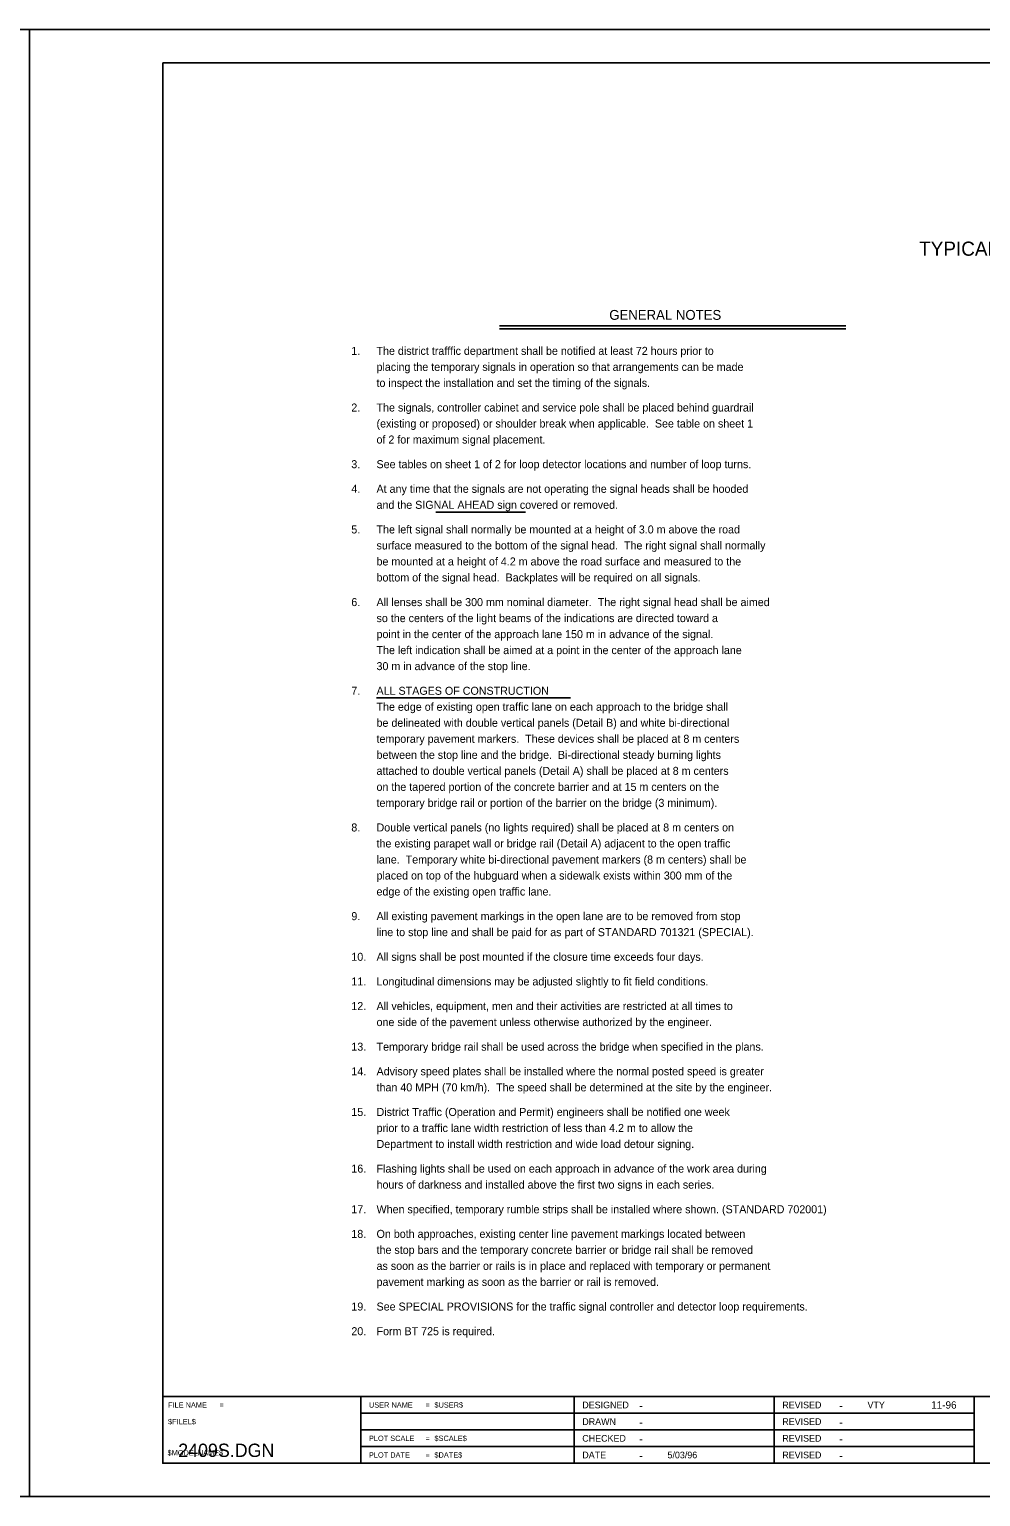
# Model space of a CAD drawing. Extents: x 52832 to 54215, y 64481 to 66497.
# Drawn here: x 53535.1 to 53820.5, y 65344.9 to 65784.9 of the extents above; entities that cross this region are included whole.
import ezdxf

# ---------------------------------------------------------------- set-up
doc = ezdxf.new("R2010")
doc.units = 0
for name, color, linetype in [('Level 48', 7, 'Continuous'), ('Sheets_50 Reference Boundary', 7, 'Continuous'), ('Sheets_General Details', 7, 'Continuous'), ('Sheets_Printer Plotting Border', 7, 'Continuous')]:
    doc.layers.add(name, color=color, linetype=linetype)

msp = doc.modelspace()

# ---------------------------------------------------------------- linework, layer by layer
at = {"layer": 'Level 48'}
msp.add_lwpolyline([(53535.07, 65784.88), (54215.07, 65784.88), (54215.07, 65344.88), (53535.07, 65344.88)], close=True, dxfattribs=at)
at = {"layer": 'Sheets_50 Reference Boundary'}
msp.add_lwpolyline([(53575.07, 65774.88), (54205.07, 65774.88), (54205.07, 65374.88), (53575.07, 65374.88)], close=True, dxfattribs=at)
at = {"layer": 'Sheets_General Details'}
for p, q in [((53535.07, 65344.88), (53535.07, 65784.88)), ((54215.07, 65784.88), (53535.07, 65784.88)), ((53676.1, 65696.02), (53779.97, 65696.02)), ((53676.1, 65695.03), (53779.97, 65695.03)), ((53656.99, 65640.13), (53683.91, 65640.13)), ((53639.18, 65584.43), (53697.43, 65584.43)), ((53575.07, 65374.88), (54205.07, 65374.88)), ((53634.55, 65374.88), (53634.55, 65354.88)), ((53698.55, 65374.88), (53698.55, 65354.88)), ((53758.55, 65374.88), (53758.55, 65354.88)), ((53818.55, 65374.88), (53818.55, 65354.88)), ((53634.55, 65369.88), (53818.55, 65369.88)), ((53634.55, 65364.88), (53818.55, 65364.88)), ((53634.55, 65359.88), (53818.55, 65359.88)), ((53535.07, 65344.88), (52855.07, 65344.88)), ((54215.07, 65344.88), (53535.07, 65344.88))]:
    msp.add_line(p, q, dxfattribs=at)
msp.add_lwpolyline([(53575.07, 65774.88), (54205.07, 65774.88), (54205.07, 65354.88), (53575.07, 65354.88)], close=True, dxfattribs=at)
at = {"layer": 'Sheets_Printer Plotting Border'}
for points in [[(52855.07, 65344.88), (53535.07, 65344.88), (53535.07, 65784.88), (52855.07, 65784.88)], [(53535.07, 65344.88), (54215.07, 65344.88), (54215.07, 65784.88), (53535.07, 65784.88)]]:
    msp.add_lwpolyline(points, close=True, dxfattribs=at)

# ---------------------------------------------------------------- texts
at = {"layer": 'Sheets_General Details'}
for s, height, p in [('TYPICAL APPLICATION OF TRAFFIC CONTROL DEVICES', 4.2451, (53802.01, 65716.99)), ('GENERAL NOTES', 2.9544, (53709.05, 65697.78)), ('1.', 2.4, (53631.66, 65687.27)), ('The district trafffic department shall be notified at least 72 hours prior to', 2.4004, (53639.22, 65687.27)), ('placing the temporary signals in operation so that arrangements can be made', 2.4004, (53639.22, 65682.46)), ('to inspect the installation and set the timing of the signals.', 2.4004, (53639.22, 65677.66)), ('2.', 2.4, (53631.66, 65670.28)), ('The signals, controller cabinet and service pole shall be placed behind guardrail', 2.4004, (53639.22, 65670.28)), ('(existing or proposed) or shoulder break when applicable.  See table on sheet 1', 2.4004, (53639.22, 65665.48)), ('of 2 for maximum signal placement.', 2.4004, (53639.22, 65660.68)), ('3.', 2.4, (53631.66, 65653.29)), ('See tables on sheet 1 of 2 for loop detector locations and number of loop turns.', 2.4004, (53639.22, 65653.29)), ('4.', 2.4, (53631.66, 65645.9)), ('At any time that the signals are not operating the signal heads shall be hooded', 2.4004, (53639.22, 65645.9)), ('and the SIGNAL AHEAD sign covered or removed.', 2.4004, (53639.22, 65641.1)), ('5.', 2.4, (53631.66, 65633.72)), ('The left signal shall normally be mounted at a height of 3.0 m above the road', 2.4004, (53639.22, 65633.72)), ('surface measured to the bottom of the signal head.  The right signal shall normally', 2.4004, (53639.22, 65628.92)), ('be mounted at a height of 4.2 m above the road surface and measured to the', 2.4004, (53639.22, 65624.12)), ('bottom of the signal head.  Backplates will be required on all signals.', 2.4004, (53639.22, 65619.31)), ('6.', 2.4, (53631.66, 65611.93)), ('All lenses shall be 300 mm nominal diameter.  The right signal head shall be aimed', 2.4004, (53639.22, 65611.93)), ('so the centers of the light beams of the indications are directed toward a', 2.4004, (53639.22, 65607.13)), ('point in the center of the approach lane 150 m in advance of the signal.', 2.4004, (53639.22, 65602.33)), ('The left indication shall be aimed at a point in the center of the approach lane', 2.4004, (53639.22, 65597.53)), ('30 m in advance of the stop line.', 2.4004, (53639.22, 65592.73)), ('7.', 2.4, (53631.66, 65585.34)), ('ALL STAGES OF CONSTRUCTION', 2.4004, (53639.22, 65585.34)), ('The edge of existing open traffic lane on each approach to the bridge shall', 2.4004, (53639.22, 65580.54)), ('be delineated with double vertical panels (Detail B) and white bi-directional', 2.4004, (53639.22, 65575.74)), ('temporary pavement markers.  These devices shall be placed at 8 m centers', 2.4004, (53639.22, 65570.94)), ('between the stop line and the bridge.  Bi-directional steady burning lights', 2.4004, (53639.22, 65566.13)), ('attached to double vertical panels (Detail A) shall be placed at 8 m centers', 2.4004, (53639.22, 65561.33)), ('on the tapered portion of the concrete barrier and at 15 m centers on the', 2.4004, (53639.22, 65556.53)), ('temporary bridge rail or portion of the barrier on the bridge (3 minimum).', 2.4004, (53639.22, 65551.73)), ('Double vertical panels (no lights required) shall be placed at 8 m centers on', 2.4004, (53639.22, 65544.35)), ('8.', 2.4, (53631.66, 65544.35)), ('the existing parapet wall or bridge rail (Detail A) adjacent to the open traffic', 2.4004, (53639.22, 65539.55)), ('lane.  Temporary white bi-directional pavement markers (8 m centers) shall be', 2.4004, (53639.22, 65534.74)), ('placed on top of the hubguard when a sidewalk exists within 300 mm of the', 2.4004, (53639.22, 65529.94)), ('edge of the existing open traffic lane.', 2.4004, (53639.22, 65525.14)), ('9.', 2.4, (53631.67, 65517.76)), ('All existing pavement markings in the open lane are to be removed from stop', 2.4004, (53639.23, 65517.76)), ('line to stop line and shall be paid for as part of STANDARD 701321 (SPECIAL).', 2.4004, (53639.23, 65512.96)), ('10.', 2.4, (53631.67, 65505.57)), ('All signs shall be post mounted if the closure time exceeds four days.', 2.4004, (53639.23, 65505.57)), ('11.', 2.4, (53631.67, 65498.18)), ('Longitudinal dimensions may be adjusted slightly to fit field conditions.', 2.4004, (53639.23, 65498.18)), ('12.', 2.4, (53631.67, 65490.8)), ('All vehicles, equipment, men and their activities are restricted at all times to', 2.4004, (53639.23, 65490.8)), ('one side of the pavement unless otherwise authorized by the engineer.', 2.4004, (53639.23, 65486)), ('13.', 2.4, (53631.67, 65478.61)), ('Temporary bridge rail shall be used across the bridge when specified in the plans.', 2.4004, (53639.23, 65478.61)), ('14.', 2.4, (53631.67, 65471.23)), ('Advisory speed plates shall be installed where the normal posted speed is greater', 2.4004, (53639.23, 65471.23)), ('than 40 MPH (70 km/h).  The speed shall be determined at the site by the engineer.', 2.4004, (53639.23, 65466.42)), ('15.', 2.4, (53631.67, 65459.04)), ('District Traffic (Operation and Permit) engineers shall be notified one week', 2.4004, (53639.23, 65459.04)), ('prior to a traffic lane width restriction of less than 4.2 m to allow the', 2.4004, (53639.23, 65454.24)), ('Department to install width restriction and wide load detour signing.', 2.4004, (53639.23, 65449.44)), ('16.', 2.4, (53631.67, 65442.05)), ('Flashing lights shall be used on each approach in advance of the work area during', 2.4004, (53639.23, 65442.05)), ('hours of darkness and installed above the first two signs in each series.', 2.4004, (53639.23, 65437.25)), ('17.', 2.4, (53631.67, 65429.86)), ('When specified, temporary rumble strips shall be installed where shown. (STANDARD 702001)', 2.4, (53639.23, 65429.86)), ('18.', 2.4, (53631.67, 65422.48)), ('On both approaches, existing center line pavement markings located between', 2.4004, (53639.23, 65422.48)), ('the stop bars and the temporary concrete barrier or bridge rail shall be removed', 2.4004, (53639.23, 65417.68)), ('as soon as the barrier or rails is in place and replaced with temporary or permanent', 2.4004, (53639.23, 65412.88)), ('pavement marking as soon as the barrier or rail is removed.', 2.4004, (53639.23, 65408.08)), ('19.', 2.4, (53631.67, 65400.69)), ('See SPECIAL PROVISIONS for the traffic signal controller and detector loop requirements.', 2.4004, (53639.23, 65400.69)), ('20.', 2.4, (53631.67, 65393.3)), ('Form BT 725 is required.', 2.4004, (53639.23, 65393.3)), ('DESIGNED', 2, (53700.95, 65371.38)), ('-', 2.4, (53718.03, 65370.98)), ('REVISED', 2, (53760.95, 65371.38)), ('-', 2.4, (53778.03, 65370.98)), ('VTY', 2, (53786.51, 65371.38)), ('11-96', 2.22, (53805.63, 65371.27)), ('DRAWN', 2, (53700.95, 65366.38)), ('-', 2.4, (53718.03, 65365.98)), ('REVISED', 2, (53760.95, 65366.38)), ('-', 2.4, (53778.03, 65365.98)), ('CHECKED', 2, (53700.95, 65361.38)), ('-', 2.4, (53718.03, 65360.98)), ('REVISED', 2, (53760.95, 65361.38)), ('-', 2.4, (53778.03, 65360.98)), ('2409S.DGN', 4, (53579.73, 65356.78)), ('DATE', 2, (53700.95, 65356.38)), ('5/03/96  ', 2, (53726.51, 65356.38)), ('REVISED', 2, (53760.95, 65356.38)), ('-', 2.4, (53718.03, 65355.98)), ('-', 2.4, (53778.03, 65355.98))]:
    msp.add_text(s, height=height, dxfattribs=at).set_placement(p)
for s, p in [('FILE NAME', (53576.67, 65371.58)), ('=', (53592.11, 65371.58)), ('USER NAME', (53636.95, 65371.58)), ('=', (53653.91, 65371.58)), ('$USER$', (53656.6, 65371.58)), ('$FILEL$', (53576.67, 65366.58)), ('PLOT SCALE', (53636.95, 65361.58)), ('=', (53653.91, 65361.58)), ('$SCALE$', (53656.6, 65361.58)), ('$MODELNAME$', (53576.53, 65357.24)), ('PLOT DATE', (53636.95, 65356.58)), ('=', (53653.91, 65356.58)), ('$DATE$', (53656.6, 65356.58))]:
    msp.add_text(s, height=1.6, rotation=360, dxfattribs=at).set_placement(p)

doc.saveas('drawing.dxf')
